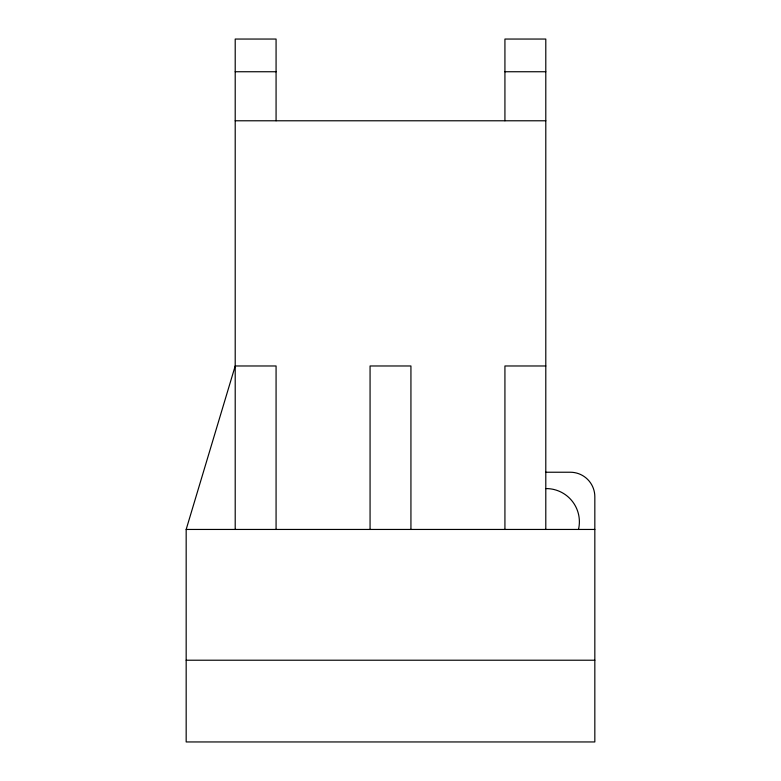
<?xml version="1.0" encoding="UTF-8"?>
<svg xmlns="http://www.w3.org/2000/svg" width="781" height="781" viewBox="0 0 781 781"><rect width="100%" height="100%" fill="white"/><g stroke="black" fill="none" stroke-linecap="round" stroke-linejoin="round"><path stroke-width="1.17" d="M545.792 472.232L570.315 472.232A24.523 24.523 0 0 1 594.829 496.755L594.829 741.95L186.171 741.95L186.171 529.45L235.208 365.977L276.074 365.977L276.074 529.45M235.208 71.745L276.074 71.745M504.926 71.745L545.792 71.745M235.208 120.782L545.792 120.782M545.792 365.977L504.926 365.977L504.926 529.45M186.171 529.45L594.829 529.45M186.171 660.218L594.829 660.218M545.792 529.45L545.792 39.05L504.926 39.05L504.926 120.782M410.933 529.45L410.933 365.977L370.067 365.977L370.067 529.45M276.074 120.782L276.074 39.05L235.208 39.05L235.208 529.45M545.792 488.584A33.202 33.202 0 0 1 578.487 529.45"/></g></svg>
